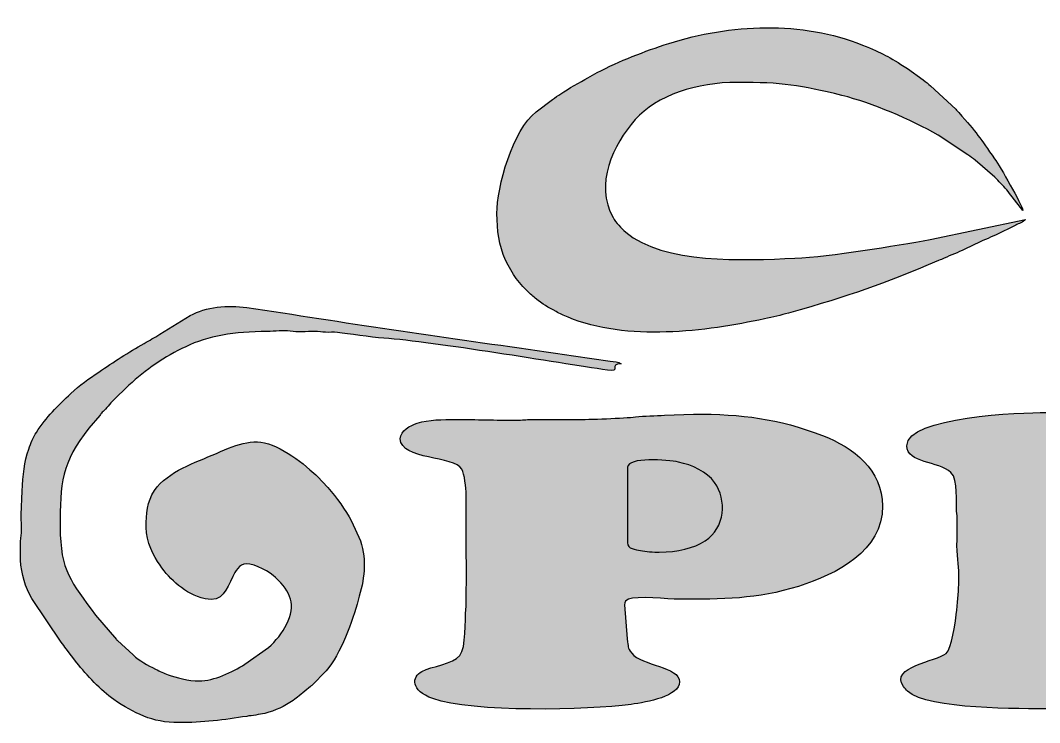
# Model space of a CAD drawing. Header units: centimetres. Extents: x -17 to 23.2, y -56.6 to -34.4.
# Drawn here: x -16.96 to 2.36, y -49.31 to -36 of the extents above; entities that cross this region are included whole.
import ezdxf

# ---------------------------------------------------------------- set-up
doc = ezdxf.new("R2010")
doc.units = ezdxf.units.CM
doc.header["$MEASUREMENT"] = 0
doc.layers.add('Camada 1', color=7, linetype='Continuous')

msp = doc.modelspace()

# ---------------------------------------------------------------- hatches: boundary and pattern name
at = {"layer": 'Camada 1', "true_color": 0xfefefe}
h = msp.add_hatch(color=7, dxfattribs=at)
edge = h.paths.add_edge_path()
edge.add_spline(control_points=[(-7.92548, -39.66378), (-7.92548, -39.98436), (-7.88748, -40.26363), (-7.76092, -40.54552), (-7.63686, -40.82185), (-7.50232, -40.99094), (-7.28907, -41.19374), (-7.25652, -41.22468), (-7.23201, -41.23999), (-7.19843, -41.26843), (-7.05424, -41.39061), (-6.95764, -41.43589), (-6.80534, -41.52359), (-6.7274, -41.56844), (-6.66465, -41.59087), (-6.57683, -41.62807), (-5.47204, -42.09618), (-3.95939, -41.89963), (-2.8544, -41.66114), (-2.69275, -41.62626), (-2.54601, -41.59284), (-2.40027, -41.55174), (-1.18978, -41.21026), (-0.64637, -41.01836), (0.44438, -40.5559), (0.48205, -40.53993), (0.51563, -40.52922), (0.55205, -40.512), (0.67953, -40.45175), (0.81049, -40.40394), (0.94165, -40.34127), (1.07507, -40.27753), (1.19677, -40.21458), (1.33218, -40.15678), (1.39927, -40.12815), (1.46171, -40.10328), (1.5214, -40.07342), (1.5214, -40.07342), (1.90581, -39.88311), (1.90581, -39.88311), (1.96225, -39.85631), (2.05516, -39.8265), (2.09043, -39.78075), (2.09043, -39.78075), (0.28622, -40.15701), (0.28622, -40.15701), (-0.38425, -40.27454), (-1.5937, -40.48076), (-2.27916, -40.51172), (-3.24197, -40.55523), (-4.7711, -40.62121), (-5.48307, -40.01838), (-5.57758, -39.93834), (-5.66475, -39.84396), (-5.72541, -39.73696), (-6.07742, -39.11585), (-5.72746, -38.36176), (-5.30533, -37.88432), (-4.89654, -37.42198), (-4.13124, -37.17811), (-3.37139, -37.17811), (-2.50872, -37.17811), (-2.18003, -37.23102), (-1.38653, -37.42653), (-0.81265, -37.56794), (-0.07856, -37.88473), (0.43788, -38.17839), (0.43788, -38.17839), (1.00008, -38.55062), (1.00008, -38.55062), (1.04787, -38.58685), (1.09186, -38.61629), (1.13882, -38.65271), (1.13882, -38.65271), (1.50999, -38.97255), (1.50999, -38.97255), (1.55644, -39.01893), (1.57392, -39.04962), (1.62509, -39.09713), (1.70396, -39.17039), (1.76916, -39.26266), (1.84074, -39.34547), (1.84074, -39.34547), (2.04428, -39.60529), (2.04428, -39.60529), (2.01135, -39.47099), (1.61564, -38.78251), (1.50581, -38.62562), (1.23554, -38.23956), (1.16515, -38.12601), (0.82752, -37.7496), (0.82544, -37.74728), (0.8225, -37.74399), (0.82045, -37.74169), (0.82045, -37.74169), (0.7995, -37.71774), (0.7995, -37.71774), (0.78741, -37.70416), (0.78492, -37.70086), (0.77093, -37.68641), (0.77093, -37.68641), (0.29488, -37.2469), (0.29488, -37.2469), (0.2438, -37.20607), (0.2098, -37.1731), (0.1554, -37.13088), (0.1554, -37.13088), (-0.14334, -36.91768), (-0.14334, -36.91768), (-0.50509, -36.68456), (-0.61399, -36.62952), (-0.99773, -36.47216), (-2.14051, -36.00346), (-3.50904, -36.07152), (-4.6696, -36.44149), (-5.12643, -36.58713), (-5.60284, -36.7721), (-6.02655, -36.99424), (-6.08915, -37.02707), (-6.14111, -37.05807), (-6.20151, -37.09114), (-6.3493, -37.17198), (-6.57332, -37.29706), (-6.71237, -37.39521), (-6.76878, -37.435), (-6.81784, -37.46332), (-6.87508, -37.50376), (-6.87508, -37.50376), (-7.18049, -37.73989), (-7.18049, -37.73989), (-7.62577, -38.0672), (-7.92548, -39.16992), (-7.92548, -39.66378)], knot_values=[0, 0, 0, 0, 0.02272727, 0.02272727, 0.02272727, 0.04545455, 0.04545455, 0.04545455, 0.06818182, 0.06818182, 0.06818182, 0.09090909, 0.09090909, 0.09090909, 0.11363636, 0.11363636, 0.11363636, 0.13636364, 0.13636364, 0.13636364, 0.15909091, 0.15909091, 0.15909091, 0.18181818, 0.18181818, 0.18181818, 0.20454545, 0.20454545, 0.20454545, 0.22727273, 0.22727273, 0.22727273, 0.25, 0.25, 0.25, 0.27272727, 0.27272727, 0.27272727, 0.29545455, 0.29545455, 0.29545455, 0.31818182, 0.31818182, 0.31818182, 0.34090909, 0.34090909, 0.34090909, 0.36363636, 0.36363636, 0.36363636, 0.38636364, 0.38636364, 0.38636364, 0.40909091, 0.40909091, 0.40909091, 0.43181818, 0.43181818, 0.43181818, 0.45454545, 0.45454545, 0.45454545, 0.47727273, 0.47727273, 0.47727273, 0.5, 0.5, 0.5, 0.52272727, 0.52272727, 0.52272727, 0.54545455, 0.54545455, 0.54545455, 0.56818182, 0.56818182, 0.56818182, 0.59090909, 0.59090909, 0.59090909, 0.61363636, 0.61363636, 0.61363636, 0.63636364, 0.63636364, 0.63636364, 0.65909091, 0.65909091, 0.65909091, 0.68181818, 0.68181818, 0.68181818, 0.70454545, 0.70454545, 0.70454545, 0.72727273, 0.72727273, 0.72727273, 0.75, 0.75, 0.75, 0.77272727, 0.77272727, 0.77272727, 0.79545455, 0.79545455, 0.79545455, 0.81818182, 0.81818182, 0.81818182, 0.84090909, 0.84090909, 0.84090909, 0.86363636, 0.86363636, 0.86363636, 0.88636364, 0.88636364, 0.88636364, 0.90909091, 0.90909091, 0.90909091, 0.93181818, 0.93181818, 0.93181818, 0.95454545, 0.95454545, 0.95454545, 0.97727273, 0.97727273, 0.97727273, 1, 1, 1, 1], degree=3, periodic=1)
h = msp.add_hatch(color=7, dxfattribs=at)
edge = h.paths.add_edge_path()
edge.add_spline(control_points=[(-13.95657, -49.31407), (-13.51038, -49.31407), (-13.08649, -49.26248), (-12.66643, -49.19498), (-12.55515, -49.17708), (-12.43154, -49.16481), (-12.32535, -49.13895), (-12.1242, -49.08999), (-11.95314, -49.00263), (-11.78487, -48.89231), (-11.74262, -48.86459), (-11.7145, -48.83972), (-11.67287, -48.80865), (-11.67287, -48.80865), (-11.45959, -48.63116), (-11.45959, -48.63116), (-11.45005, -48.62307), (-11.44064, -48.61589), (-11.43471, -48.61097), (-11.43471, -48.61097), (-11.16096, -48.33011), (-11.16096, -48.33011), (-10.88629, -48.02206), (-10.66551, -47.38389), (-10.55322, -46.99225), (-10.44188, -46.60389), (-10.38264, -46.26304), (-10.51375, -45.8667), (-10.51375, -45.8667), (-10.6793, -45.49765), (-10.6793, -45.49765), (-10.80087, -45.26694), (-10.9606, -45.05717), (-11.12763, -44.85635), (-11.12763, -44.85635), (-11.32607, -44.65016), (-11.32607, -44.65016), (-11.33119, -44.64478), (-11.35036, -44.62558), (-11.35578, -44.6199), (-11.35578, -44.6199), (-11.46824, -44.52208), (-11.46824, -44.52208), (-11.63495, -44.3689), (-11.83333, -44.23349), (-12.03405, -44.12402), (-12.44644, -43.89912), (-12.75696, -43.99724), (-13.16168, -44.17697), (-13.58063, -44.363), (-14.05584, -44.49991), (-14.36529, -44.84622), (-14.36529, -44.84622), (-14.41777, -44.91329), (-14.41777, -44.91329), (-14.55556, -45.13764), (-14.57199, -45.34842), (-14.57199, -45.6148), (-14.57199, -45.89442), (-14.42913, -46.16156), (-14.31048, -46.33134), (-14.21504, -46.46791), (-14.09444, -46.60967), (-13.95899, -46.71372), (-13.81076, -46.8276), (-13.65726, -46.92666), (-13.45557, -46.96641), (-13.1078, -47.03497), (-13.06163, -46.79525), (-12.93096, -46.54564), (-12.88364, -46.45527), (-12.80683, -46.30201), (-12.67957, -46.30201), (-12.49783, -46.30201), (-12.21683, -46.47008), (-12.12162, -46.56135), (-11.82688, -46.84378), (-11.72528, -47.08203), (-11.91312, -47.45445), (-11.9899, -47.60672), (-12.11764, -47.77536), (-12.25588, -47.88906), (-12.25588, -47.88906), (-12.70405, -48.20881), (-12.70405, -48.20881), (-12.93641, -48.35489), (-13.2866, -48.5245), (-13.57193, -48.5245), (-13.76199, -48.5245), (-14.01437, -48.45931), (-14.1545, -48.40558), (-14.24277, -48.3717), (-14.30974, -48.34179), (-14.39765, -48.30034), (-14.55476, -48.22627), (-14.69225, -48.14004), (-14.82189, -48.0309), (-14.82189, -48.0309), (-15.11892, -47.75759), (-15.11892, -47.75759), (-15.11949, -47.75693), (-15.13221, -47.74218), (-15.13279, -47.74153), (-15.13279, -47.74153), (-15.53444, -47.27518), (-15.53444, -47.27518), (-15.99211, -46.63901), (-16.20283, -46.45014), (-16.20283, -45.60018), (-16.20283, -44.79935), (-16.18153, -44.3722), (-15.65786, -43.73478), (-15.65786, -43.73478), (-15.45372, -43.49014), (-15.45372, -43.49014), (-15.42975, -43.46311), (-15.43182, -43.45974), (-15.40649, -43.43266), (-15.38401, -43.40862), (-15.36813, -43.39857), (-15.3458, -43.37336), (-15.30697, -43.32953), (-15.28191, -43.29766), (-15.24158, -43.25307), (-15.22786, -43.23795), (-15.22863, -43.2394), (-15.21961, -43.23011), (-15.21747, -43.2279), (-15.21427, -43.2248), (-15.21211, -43.22259), (-15.20996, -43.22038), (-15.2068, -43.21729), (-15.20466, -43.21506), (-15.20466, -43.21506), (-14.89894, -42.92075), (-14.89894, -42.92075), (-14.58478, -42.62221), (-14.22102, -42.3785), (-13.82324, -42.18845), (-13.4028, -41.98757), (-12.90454, -41.90074), (-12.27955, -41.90088), (-12.1241, -41.90095), (-11.97823, -41.87509), (-11.84227, -41.89473), (-11.70509, -41.91454), (-11.53046, -41.9015), (-11.3871, -41.90079), (-11.28934, -41.90033), (-11.24827, -41.91167), (-11.17188, -41.91559), (-11.09656, -41.91944), (-11.01936, -41.90986), (-10.94522, -41.91951), (-10.74359, -41.9458), (-10.32111, -42.00893), (-10.06667, -42.02729), (-9.1162, -42.09589), (-6.77614, -42.49494), (-5.82941, -42.63384), (-5.55712, -42.67378), (-5.81569, -42.515), (-5.57151, -42.515), (-5.62301, -42.47247), (-5.70253, -42.47724), (-5.78033, -42.46489), (-5.78033, -42.46489), (-6.47276, -42.36262), (-6.47276, -42.36262), (-8.3081, -42.09335), (-10.15679, -41.83831), (-11.98497, -41.54782), (-11.98497, -41.54782), (-12.66423, -41.44769), (-12.66423, -41.44769), (-13.02576, -41.38992), (-13.44298, -41.43508), (-13.73662, -41.59818), (-13.73662, -41.59818), (-14.31668, -41.95345), (-14.31668, -41.95345), (-14.41862, -42.01712), (-14.50594, -42.06627), (-14.6115, -42.12656), (-14.90722, -42.29547), (-15.19061, -42.4782), (-15.47084, -42.66967), (-15.65365, -42.7946), (-15.83887, -42.92315), (-15.99929, -43.07401), (-16.24632, -43.3063), (-16.46892, -43.52625), (-16.652, -43.81347), (-16.713, -43.90922), (-16.75698, -44.01102), (-16.7973, -44.12868), (-16.88251, -44.37731), (-16.90919, -44.61924), (-16.9259, -44.92763), (-16.9259, -44.92763), (-16.94135, -45.36622), (-16.94135, -45.36622), (-16.94135, -45.49288), (-16.92868, -45.6988), (-16.94555, -45.81551), (-16.9502, -45.84775), (-16.95391, -45.8806), (-16.95672, -45.91391), (-16.95672, -45.91391), (-16.95672, -46.23256), (-16.95672, -46.23256), (-16.93552, -46.49578), (-16.86283, -46.75933), (-16.74084, -46.95951), (-16.74084, -46.95951), (-16.18326, -47.78942), (-16.18326, -47.78942), (-16.14808, -47.8357), (-16.12213, -47.8697), (-16.08624, -47.91656), (-16.08624, -47.91656), (-15.88632, -48.17983), (-15.88632, -48.17983), (-15.70812, -48.40651), (-15.4245, -48.71517), (-15.18758, -48.87557), (-14.79923, -49.13847), (-14.46214, -49.31407), (-13.95657, -49.31407)], knot_values=[0, 0, 0, 0, 0.01315789, 0.01315789, 0.01315789, 0.02631579, 0.02631579, 0.02631579, 0.03947368, 0.03947368, 0.03947368, 0.05263158, 0.05263158, 0.05263158, 0.06578947, 0.06578947, 0.06578947, 0.07894737, 0.07894737, 0.07894737, 0.09210526, 0.09210526, 0.09210526, 0.10526316, 0.10526316, 0.10526316, 0.11842105, 0.11842105, 0.11842105, 0.13157895, 0.13157895, 0.13157895, 0.14473684, 0.14473684, 0.14473684, 0.15789474, 0.15789474, 0.15789474, 0.17105263, 0.17105263, 0.17105263, 0.18421053, 0.18421053, 0.18421053, 0.19736842, 0.19736842, 0.19736842, 0.21052632, 0.21052632, 0.21052632, 0.22368421, 0.22368421, 0.22368421, 0.23684211, 0.23684211, 0.23684211, 0.25, 0.25, 0.25, 0.26315789, 0.26315789, 0.26315789, 0.27631579, 0.27631579, 0.27631579, 0.28947368, 0.28947368, 0.28947368, 0.30263158, 0.30263158, 0.30263158, 0.31578947, 0.31578947, 0.31578947, 0.32894737, 0.32894737, 0.32894737, 0.34210526, 0.34210526, 0.34210526, 0.35526316, 0.35526316, 0.35526316, 0.36842105, 0.36842105, 0.36842105, 0.38157895, 0.38157895, 0.38157895, 0.39473684, 0.39473684, 0.39473684, 0.40789474, 0.40789474, 0.40789474, 0.42105263, 0.42105263, 0.42105263, 0.43421053, 0.43421053, 0.43421053, 0.44736842, 0.44736842, 0.44736842, 0.46052632, 0.46052632, 0.46052632, 0.47368421, 0.47368421, 0.47368421, 0.48684211, 0.48684211, 0.48684211, 0.5, 0.5, 0.5, 0.51315789, 0.51315789, 0.51315789, 0.52631579, 0.52631579, 0.52631579, 0.53947368, 0.53947368, 0.53947368, 0.55263158, 0.55263158, 0.55263158, 0.56578947, 0.56578947, 0.56578947, 0.57894737, 0.57894737, 0.57894737, 0.59210526, 0.59210526, 0.59210526, 0.60526316, 0.60526316, 0.60526316, 0.61842105, 0.61842105, 0.61842105, 0.63157895, 0.63157895, 0.63157895, 0.64473684, 0.64473684, 0.64473684, 0.65789474, 0.65789474, 0.65789474, 0.67105263, 0.67105263, 0.67105263, 0.68421053, 0.68421053, 0.68421053, 0.69736842, 0.69736842, 0.69736842, 0.71052632, 0.71052632, 0.71052632, 0.72368421, 0.72368421, 0.72368421, 0.73684211, 0.73684211, 0.73684211, 0.75, 0.75, 0.75, 0.76315789, 0.76315789, 0.76315789, 0.77631579, 0.77631579, 0.77631579, 0.78947368, 0.78947368, 0.78947368, 0.80263158, 0.80263158, 0.80263158, 0.81578947, 0.81578947, 0.81578947, 0.82894737, 0.82894737, 0.82894737, 0.84210526, 0.84210526, 0.84210526, 0.85526316, 0.85526316, 0.85526316, 0.86842105, 0.86842105, 0.86842105, 0.88157895, 0.88157895, 0.88157895, 0.89473684, 0.89473684, 0.89473684, 0.90789474, 0.90789474, 0.90789474, 0.92105263, 0.92105263, 0.92105263, 0.93421053, 0.93421053, 0.93421053, 0.94736842, 0.94736842, 0.94736842, 0.96052632, 0.96052632, 0.96052632, 0.97368421, 0.97368421, 0.97368421, 0.98684211, 0.98684211, 0.98684211, 1, 1, 1, 1], degree=3, periodic=1)
h = msp.add_hatch(color=7, dxfattribs=at)
edge = h.paths.add_edge_path()
edge.add_spline(control_points=[(-0.15585, -44.06489), (-0.15585, -44.40613), (0.44646, -44.35042), (0.67913, -44.5727), (0.82672, -44.71371), (0.76581, -45.15768), (0.78687, -45.30374), (0.81914, -45.52749), (0.77713, -45.94237), (0.8003, -46.13904), (0.85288, -46.58541), (0.82612, -46.80632), (0.78129, -47.26573), (0.76733, -47.40879), (0.68923, -47.9141), (0.58707, -48.00232), (0.41107, -48.15425), (-0.49072, -48.25261), (-0.22025, -48.62957), (-0.20115, -48.65618), (-0.16926, -48.69688), (-0.14465, -48.71858), (0.25823, -49.07397), (1.99276, -49.05088), (2.58276, -49.05088), (3.03925, -49.05088), (4.24805, -48.99577), (4.61634, -48.71714), (4.78056, -48.59285), (4.80385, -48.40299), (4.65663, -48.26431), (4.47764, -48.09568), (4.21678, -48.11735), (4.09443, -47.9798), (3.93283, -47.79812), (3.93356, -47.5614), (3.90812, -47.3526), (3.89534, -47.24775), (3.92202, -47.18923), (3.92178, -47.09207), (3.92129, -46.89561), (3.93381, -46.76686), (4.07928, -46.70072), (4.14944, -46.66879), (4.47349, -46.63755), (4.58254, -46.63801), (4.69472, -46.63846), (4.73691, -46.62294), (4.84405, -46.62335), (4.94174, -46.62373), (5.03942, -46.62364), (5.13711, -46.62402), (5.24437, -46.62446), (5.28653, -46.60826), (5.39809, -46.60888), (5.64512, -46.61023), (5.96407, -46.6023), (6.19666, -46.6399), (6.44558, -46.68015), (6.42912, -46.85552), (6.42912, -47.07696), (6.42912, -47.3617), (6.37253, -47.75539), (6.2051, -47.98993), (6.07088, -48.17791), (5.81893, -48.1312), (5.63234, -48.29367), (5.42775, -48.47184), (5.49925, -48.73099), (5.82231, -48.8526), (6.43969, -49.08511), (7.52665, -49.05088), (8.22921, -49.05088), (8.58548, -49.05088), (10.42931, -49.07001), (10.42931, -48.48063), (10.42931, -48.26576), (10.1434, -48.21244), (9.95056, -48.14607), (9.69105, -48.05673), (9.62156, -48.01662), (9.56345, -47.7244), (9.47633, -47.2863), (9.52694, -46.08967), (9.56694, -45.62865), (9.57826, -45.49804), (9.58117, -45.36291), (9.58253, -45.23408), (9.58353, -45.13875), (9.61669, -44.72837), (9.64248, -44.66231), (9.71133, -44.48615), (9.73078, -44.46927), (10.00072, -44.37403), (10.2358, -44.29112), (10.50625, -44.2628), (10.50625, -43.96255), (10.50625, -43.66639), (9.87637, -43.55277), (9.66458, -43.5196), (9.03492, -43.42097), (8.37869, -43.43617), (7.72149, -43.43617), (7.43612, -43.43617), (7.00591, -43.45489), (6.72384, -43.48235), (6.45548, -43.50848), (6.07081, -43.55263), (5.8594, -43.65506), (5.56323, -43.79855), (5.43503, -44.05838), (5.62209, -44.18852), (5.67637, -44.22629), (5.73903, -44.25889), (5.79847, -44.28407), (5.85742, -44.30904), (5.92758, -44.3334), (5.98514, -44.35524), (6.18491, -44.43105), (6.32984, -44.48425), (6.3847, -44.75044), (6.43395, -44.98949), (6.42912, -45.19273), (6.42912, -45.43934), (6.42912, -45.62147), (6.15196, -45.64021), (5.99883, -45.64452), (5.84062, -45.64898), (4.86544, -45.6745), (4.71243, -45.65249), (4.33381, -45.59802), (3.93668, -45.77819), (3.93668, -45.19076), (3.93668, -44.3604), (4.15509, -44.50006), (4.62817, -44.26881), (4.7642, -44.2023), (4.87518, -44.10626), (4.87518, -43.93331), (4.87518, -43.39287), (3.04354, -43.43617), (2.47506, -43.43617), (2.01782, -43.43617), (-0.15585, -43.51207), (-0.15585, -44.06489)], knot_values=[0, 0, 0, 0, 0.02083333, 0.02083333, 0.02083333, 0.04166667, 0.04166667, 0.04166667, 0.0625, 0.0625, 0.0625, 0.08333333, 0.08333333, 0.08333333, 0.10416667, 0.10416667, 0.10416667, 0.125, 0.125, 0.125, 0.14583333, 0.14583333, 0.14583333, 0.16666667, 0.16666667, 0.16666667, 0.1875, 0.1875, 0.1875, 0.20833333, 0.20833333, 0.20833333, 0.22916667, 0.22916667, 0.22916667, 0.25, 0.25, 0.25, 0.27083333, 0.27083333, 0.27083333, 0.29166667, 0.29166667, 0.29166667, 0.3125, 0.3125, 0.3125, 0.33333333, 0.33333333, 0.33333333, 0.35416667, 0.35416667, 0.35416667, 0.375, 0.375, 0.375, 0.39583333, 0.39583333, 0.39583333, 0.41666667, 0.41666667, 0.41666667, 0.4375, 0.4375, 0.4375, 0.45833333, 0.45833333, 0.45833333, 0.47916667, 0.47916667, 0.47916667, 0.5, 0.5, 0.5, 0.52083333, 0.52083333, 0.52083333, 0.54166667, 0.54166667, 0.54166667, 0.5625, 0.5625, 0.5625, 0.58333333, 0.58333333, 0.58333333, 0.60416667, 0.60416667, 0.60416667, 0.625, 0.625, 0.625, 0.64583333, 0.64583333, 0.64583333, 0.66666667, 0.66666667, 0.66666667, 0.6875, 0.6875, 0.6875, 0.70833333, 0.70833333, 0.70833333, 0.72916667, 0.72916667, 0.72916667, 0.75, 0.75, 0.75, 0.77083333, 0.77083333, 0.77083333, 0.79166667, 0.79166667, 0.79166667, 0.8125, 0.8125, 0.8125, 0.83333333, 0.83333333, 0.83333333, 0.85416667, 0.85416667, 0.85416667, 0.875, 0.875, 0.875, 0.89583333, 0.89583333, 0.89583333, 0.91666667, 0.91666667, 0.91666667, 0.9375, 0.9375, 0.9375, 0.95833333, 0.95833333, 0.95833333, 0.97916667, 0.97916667, 0.97916667, 1, 1, 1, 1], degree=3, periodic=1)
h = msp.add_hatch(color=7, dxfattribs=at)
edge = h.paths.add_edge_path()
edge.add_spline(control_points=[(-8.71014, -43.56776), (-8.95687, -43.56776), (-9.21489, -43.56869), (-9.43546, -43.63877), (-9.56197, -43.67898), (-9.75636, -43.78253), (-9.75636, -43.93331), (-9.75636, -44.33833), (-8.72242, -44.25753), (-8.59122, -44.50751), (-8.53776, -44.60938), (-8.51012, -44.84765), (-8.51012, -45.00069), (-8.51012, -45.25012), (-8.49667, -47.0295), (-8.51237, -47.16254), (-8.53774, -47.37728), (-8.5024, -47.88245), (-8.63022, -48.04483), (-8.75433, -48.20245), (-9.16697, -48.24611), (-9.34647, -48.34379), (-9.54238, -48.45038), (-9.56613, -48.70307), (-9.13897, -48.85894), (-8.40229, -49.12776), (-6.19079, -49.07808), (-5.38227, -48.96757), (-5.07826, -48.92598), (-4.46377, -48.81568), (-4.46377, -48.53913), (-4.46377, -48.25425), (-5.18258, -48.23516), (-5.3699, -47.99662), (-5.45863, -47.88364), (-5.43061, -47.88892), (-5.45502, -47.72661), (-5.45502, -47.72661), (-5.5061, -47.07911), (-5.5061, -47.07911), (-5.50221, -47.02713), (-5.48204, -46.99465), (-5.43417, -46.97355), (-5.28422, -46.90742), (-4.67078, -46.97463), (-4.47916, -46.97463), (-3.6665, -46.97463), (-2.98617, -46.97845), (-2.21167, -46.73158), (-1.4798, -46.49827), (-0.61741, -46.06312), (-0.61741, -45.20539), (-0.61741, -44.53234), (-1.16451, -44.09594), (-1.75354, -43.87255), (-2.60627, -43.54918), (-3.26507, -43.46542), (-4.2022, -43.46542), (-4.2022, -43.46542), (-4.75188, -43.48404), (-4.75188, -43.48404), (-4.91439, -43.50519), (-5.13543, -43.49865), (-5.29877, -43.51993), (-5.49225, -43.54509), (-6.20694, -43.56776), (-6.41772, -43.56776), (-6.41772, -43.56776), (-7.27991, -43.56719), (-7.27991, -43.56719), (-7.37546, -43.5683), (-7.4408, -43.58265), (-7.55621, -43.58241), (-7.95227, -43.58154), (-8.30661, -43.56776), (-8.71014, -43.56776)], knot_values=[0, 0, 0, 0, 0.04, 0.04, 0.04, 0.08, 0.08, 0.08, 0.12, 0.12, 0.12, 0.16, 0.16, 0.16, 0.2, 0.2, 0.2, 0.24, 0.24, 0.24, 0.28, 0.28, 0.28, 0.32, 0.32, 0.32, 0.36, 0.36, 0.36, 0.4, 0.4, 0.4, 0.44, 0.44, 0.44, 0.48, 0.48, 0.48, 0.52, 0.52, 0.52, 0.56, 0.56, 0.56, 0.6, 0.6, 0.6, 0.64, 0.64, 0.64, 0.68, 0.68, 0.68, 0.72, 0.72, 0.72, 0.76, 0.76, 0.76, 0.8, 0.8, 0.8, 0.84, 0.84, 0.84, 0.88, 0.88, 0.88, 0.92, 0.92, 0.92, 0.96, 0.96, 0.96, 1, 1, 1, 1], degree=3, periodic=1)
h = msp.add_hatch(color=7, dxfattribs=at)
edge = h.paths.add_edge_path()
edge.add_spline(control_points=[(-4.84841, -46.08269), (-4.95318, -46.08269), (-5.11257, -46.07062), (-5.20137, -46.05261), (-5.30388, -46.0318), (-5.44844, -46.02178), (-5.44844, -45.90723), (-5.44844, -45.90723), (-5.44844, -44.47432), (-5.44844, -44.47432), (-5.44844, -44.27768), (-4.69068, -44.3283), (-4.48285, -44.37546), (-4.23407, -44.43192), (-3.94351, -44.5575), (-3.79883, -44.76355), (-3.56634, -45.09464), (-3.59574, -45.61938), (-3.98029, -45.86957), (-4.19273, -46.00779), (-4.49802, -46.08269), (-4.84841, -46.08269)], knot_values=[0, 0, 0, 0, 0.14285714, 0.14285714, 0.14285714, 0.28571429, 0.28571429, 0.28571429, 0.42857143, 0.42857143, 0.42857143, 0.57142857, 0.57142857, 0.57142857, 0.71428571, 0.71428571, 0.71428571, 0.85714286, 0.85714286, 0.85714286, 1, 1, 1, 1], degree=3, periodic=1)

# ---------------------------------------------------------------- linework, layer by layer
at = {"layer": 'Camada 1', "color": 7}
for points, knots in [([(-7.92548, -39.66378), (-7.92548, -39.98436), (-7.88748, -40.26363), (-7.76092, -40.54552), (-7.63686, -40.82185), (-7.50232, -40.99094), (-7.28907, -41.19374), (-7.25652, -41.22468), (-7.23201, -41.23999), (-7.19843, -41.26843), (-7.05424, -41.39061), (-6.95764, -41.43589), (-6.80534, -41.52359), (-6.7274, -41.56844), (-6.66465, -41.59087), (-6.57683, -41.62807), (-5.47204, -42.09618), (-3.95939, -41.89963), (-2.8544, -41.66114), (-2.69275, -41.62626), (-2.54601, -41.59284), (-2.40027, -41.55174), (-1.18978, -41.21026), (-0.64637, -41.01836), (0.44438, -40.5559), (0.48205, -40.53993), (0.51563, -40.52922), (0.55205, -40.512), (0.67953, -40.45175), (0.81049, -40.40394), (0.94165, -40.34127), (1.07507, -40.27753), (1.19677, -40.21458), (1.33218, -40.15678), (1.39927, -40.12815), (1.46171, -40.10328), (1.5214, -40.07342), (1.5214, -40.07342), (1.90581, -39.88311), (1.90581, -39.88311), (1.96225, -39.85631), (2.05516, -39.8265), (2.09043, -39.78075), (2.09043, -39.78075), (0.28622, -40.15701), (0.28622, -40.15701), (-0.38425, -40.27454), (-1.5937, -40.48076), (-2.27916, -40.51172), (-3.24197, -40.55523), (-4.7711, -40.62121), (-5.48307, -40.01838), (-5.57758, -39.93834), (-5.66475, -39.84396), (-5.72541, -39.73696), (-6.07742, -39.11585), (-5.72746, -38.36176), (-5.30533, -37.88432), (-4.89654, -37.42198), (-4.13124, -37.17811), (-3.37139, -37.17811), (-2.50872, -37.17811), (-2.18003, -37.23102), (-1.38653, -37.42653), (-0.81265, -37.56794), (-0.07856, -37.88473), (0.43788, -38.17839), (0.43788, -38.17839), (1.00008, -38.55062), (1.00008, -38.55062), (1.04787, -38.58685), (1.09186, -38.61629), (1.13882, -38.65271), (1.13882, -38.65271), (1.50999, -38.97255), (1.50999, -38.97255), (1.55644, -39.01893), (1.57392, -39.04962), (1.62509, -39.09713), (1.70396, -39.17039), (1.76916, -39.26266), (1.84074, -39.34547), (1.84074, -39.34547), (2.04428, -39.60529), (2.04428, -39.60529), (2.01135, -39.47099), (1.61564, -38.78251), (1.50581, -38.62562), (1.23554, -38.23956), (1.16515, -38.12601), (0.82752, -37.7496), (0.82544, -37.74728), (0.8225, -37.74399), (0.82045, -37.74169), (0.82045, -37.74169), (0.7995, -37.71774), (0.7995, -37.71774), (0.78741, -37.70416), (0.78492, -37.70086), (0.77093, -37.68641), (0.77093, -37.68641), (0.29488, -37.2469), (0.29488, -37.2469), (0.2438, -37.20607), (0.2098, -37.1731), (0.1554, -37.13088), (0.1554, -37.13088), (-0.14334, -36.91768), (-0.14334, -36.91768), (-0.50509, -36.68456), (-0.61399, -36.62952), (-0.99773, -36.47216), (-2.14051, -36.00346), (-3.50904, -36.07152), (-4.6696, -36.44149), (-5.12643, -36.58713), (-5.60284, -36.7721), (-6.02655, -36.99424), (-6.08915, -37.02707), (-6.14111, -37.05807), (-6.20151, -37.09114), (-6.3493, -37.17198), (-6.57332, -37.29706), (-6.71237, -37.39521), (-6.76878, -37.435), (-6.81784, -37.46332), (-6.87508, -37.50376), (-6.87508, -37.50376), (-7.18049, -37.73989), (-7.18049, -37.73989), (-7.62577, -38.0672), (-7.92548, -39.16992), (-7.92548, -39.66378)], [0, 0, 0, 0, 0.02272727, 0.02272727, 0.02272727, 0.04545455, 0.04545455, 0.04545455, 0.06818182, 0.06818182, 0.06818182, 0.09090909, 0.09090909, 0.09090909, 0.11363636, 0.11363636, 0.11363636, 0.13636364, 0.13636364, 0.13636364, 0.15909091, 0.15909091, 0.15909091, 0.18181818, 0.18181818, 0.18181818, 0.20454545, 0.20454545, 0.20454545, 0.22727273, 0.22727273, 0.22727273, 0.25, 0.25, 0.25, 0.27272727, 0.27272727, 0.27272727, 0.29545455, 0.29545455, 0.29545455, 0.31818182, 0.31818182, 0.31818182, 0.34090909, 0.34090909, 0.34090909, 0.36363636, 0.36363636, 0.36363636, 0.38636364, 0.38636364, 0.38636364, 0.40909091, 0.40909091, 0.40909091, 0.43181818, 0.43181818, 0.43181818, 0.45454545, 0.45454545, 0.45454545, 0.47727273, 0.47727273, 0.47727273, 0.5, 0.5, 0.5, 0.52272727, 0.52272727, 0.52272727, 0.54545455, 0.54545455, 0.54545455, 0.56818182, 0.56818182, 0.56818182, 0.59090909, 0.59090909, 0.59090909, 0.61363636, 0.61363636, 0.61363636, 0.63636364, 0.63636364, 0.63636364, 0.65909091, 0.65909091, 0.65909091, 0.68181818, 0.68181818, 0.68181818, 0.70454545, 0.70454545, 0.70454545, 0.72727273, 0.72727273, 0.72727273, 0.75, 0.75, 0.75, 0.77272727, 0.77272727, 0.77272727, 0.79545455, 0.79545455, 0.79545455, 0.81818182, 0.81818182, 0.81818182, 0.84090909, 0.84090909, 0.84090909, 0.86363636, 0.86363636, 0.86363636, 0.88636364, 0.88636364, 0.88636364, 0.90909091, 0.90909091, 0.90909091, 0.93181818, 0.93181818, 0.93181818, 0.95454545, 0.95454545, 0.95454545, 0.97727273, 0.97727273, 0.97727273, 1, 1, 1, 1]), ([(-13.95657, -49.31407), (-13.51038, -49.31407), (-13.08649, -49.26248), (-12.66643, -49.19498), (-12.55515, -49.17708), (-12.43154, -49.16481), (-12.32535, -49.13895), (-12.1242, -49.08999), (-11.95314, -49.00263), (-11.78487, -48.89231), (-11.74262, -48.86459), (-11.7145, -48.83972), (-11.67287, -48.80865), (-11.67287, -48.80865), (-11.45959, -48.63116), (-11.45959, -48.63116), (-11.45005, -48.62307), (-11.44064, -48.61589), (-11.43471, -48.61097), (-11.43471, -48.61097), (-11.16096, -48.33011), (-11.16096, -48.33011), (-10.88629, -48.02206), (-10.66551, -47.38389), (-10.55322, -46.99225), (-10.44188, -46.60389), (-10.38264, -46.26304), (-10.51375, -45.8667), (-10.51375, -45.8667), (-10.6793, -45.49765), (-10.6793, -45.49765), (-10.80087, -45.26694), (-10.9606, -45.05717), (-11.12763, -44.85635), (-11.12763, -44.85635), (-11.32607, -44.65016), (-11.32607, -44.65016), (-11.33119, -44.64478), (-11.35036, -44.62558), (-11.35578, -44.6199), (-11.35578, -44.6199), (-11.46824, -44.52208), (-11.46824, -44.52208), (-11.63495, -44.3689), (-11.83333, -44.23349), (-12.03405, -44.12402), (-12.44644, -43.89912), (-12.75696, -43.99724), (-13.16168, -44.17697), (-13.58063, -44.363), (-14.05584, -44.49991), (-14.36529, -44.84622), (-14.36529, -44.84622), (-14.41777, -44.91329), (-14.41777, -44.91329), (-14.55556, -45.13764), (-14.57199, -45.34842), (-14.57199, -45.6148), (-14.57199, -45.89442), (-14.42913, -46.16156), (-14.31048, -46.33134), (-14.21504, -46.46791), (-14.09444, -46.60967), (-13.95899, -46.71372), (-13.81076, -46.8276), (-13.65726, -46.92666), (-13.45557, -46.96641), (-13.1078, -47.03497), (-13.06163, -46.79525), (-12.93096, -46.54564), (-12.88364, -46.45527), (-12.80683, -46.30201), (-12.67957, -46.30201), (-12.49783, -46.30201), (-12.21683, -46.47008), (-12.12162, -46.56135), (-11.82688, -46.84378), (-11.72528, -47.08203), (-11.91312, -47.45445), (-11.9899, -47.60672), (-12.11764, -47.77536), (-12.25588, -47.88906), (-12.25588, -47.88906), (-12.70405, -48.20881), (-12.70405, -48.20881), (-12.93641, -48.35489), (-13.2866, -48.5245), (-13.57193, -48.5245), (-13.76199, -48.5245), (-14.01437, -48.45931), (-14.1545, -48.40558), (-14.24277, -48.3717), (-14.30974, -48.34179), (-14.39765, -48.30034), (-14.55476, -48.22627), (-14.69225, -48.14004), (-14.82189, -48.0309), (-14.82189, -48.0309), (-15.11892, -47.75759), (-15.11892, -47.75759), (-15.11949, -47.75693), (-15.13221, -47.74218), (-15.13279, -47.74153), (-15.13279, -47.74153), (-15.53444, -47.27518), (-15.53444, -47.27518), (-15.99211, -46.63901), (-16.20283, -46.45014), (-16.20283, -45.60018), (-16.20283, -44.79935), (-16.18153, -44.3722), (-15.65786, -43.73478), (-15.65786, -43.73478), (-15.45372, -43.49014), (-15.45372, -43.49014), (-15.42975, -43.46311), (-15.43182, -43.45974), (-15.40649, -43.43266), (-15.38401, -43.40862), (-15.36813, -43.39857), (-15.3458, -43.37336), (-15.30697, -43.32953), (-15.28191, -43.29766), (-15.24158, -43.25307), (-15.22786, -43.23795), (-15.22863, -43.2394), (-15.21961, -43.23011), (-15.21747, -43.2279), (-15.21427, -43.2248), (-15.21211, -43.22259), (-15.20996, -43.22038), (-15.2068, -43.21729), (-15.20466, -43.21506), (-15.20466, -43.21506), (-14.89894, -42.92075), (-14.89894, -42.92075), (-14.58478, -42.62221), (-14.22102, -42.3785), (-13.82324, -42.18845), (-13.4028, -41.98757), (-12.90454, -41.90074), (-12.27955, -41.90088), (-12.1241, -41.90095), (-11.97823, -41.87509), (-11.84227, -41.89473), (-11.70509, -41.91454), (-11.53046, -41.9015), (-11.3871, -41.90079), (-11.28934, -41.90033), (-11.24827, -41.91167), (-11.17188, -41.91559), (-11.09656, -41.91944), (-11.01936, -41.90986), (-10.94522, -41.91951), (-10.74359, -41.9458), (-10.32111, -42.00893), (-10.06667, -42.02729), (-9.1162, -42.09589), (-6.77614, -42.49494), (-5.82941, -42.63384), (-5.55712, -42.67378), (-5.81569, -42.515), (-5.57151, -42.515), (-5.62301, -42.47247), (-5.70253, -42.47724), (-5.78033, -42.46489), (-5.78033, -42.46489), (-6.47276, -42.36262), (-6.47276, -42.36262), (-8.3081, -42.09335), (-10.15679, -41.83831), (-11.98497, -41.54782), (-11.98497, -41.54782), (-12.66423, -41.44769), (-12.66423, -41.44769), (-13.02576, -41.38992), (-13.44298, -41.43508), (-13.73662, -41.59818), (-13.73662, -41.59818), (-14.31668, -41.95345), (-14.31668, -41.95345), (-14.41862, -42.01712), (-14.50594, -42.06627), (-14.6115, -42.12656), (-14.90722, -42.29547), (-15.19061, -42.4782), (-15.47084, -42.66967), (-15.65365, -42.7946), (-15.83887, -42.92315), (-15.99929, -43.07401), (-16.24632, -43.3063), (-16.46892, -43.52625), (-16.652, -43.81347), (-16.713, -43.90922), (-16.75698, -44.01102), (-16.7973, -44.12868), (-16.88251, -44.37731), (-16.90919, -44.61924), (-16.9259, -44.92763), (-16.9259, -44.92763), (-16.94135, -45.36622), (-16.94135, -45.36622), (-16.94135, -45.49288), (-16.92868, -45.6988), (-16.94555, -45.81551), (-16.9502, -45.84775), (-16.95391, -45.8806), (-16.95672, -45.91391), (-16.95672, -45.91391), (-16.95672, -46.23256), (-16.95672, -46.23256), (-16.93552, -46.49578), (-16.86283, -46.75933), (-16.74084, -46.95951), (-16.74084, -46.95951), (-16.18326, -47.78942), (-16.18326, -47.78942), (-16.14808, -47.8357), (-16.12213, -47.8697), (-16.08624, -47.91656), (-16.08624, -47.91656), (-15.88632, -48.17983), (-15.88632, -48.17983), (-15.70812, -48.40651), (-15.4245, -48.71517), (-15.18758, -48.87557), (-14.79923, -49.13847), (-14.46214, -49.31407), (-13.95657, -49.31407)], [0, 0, 0, 0, 0.01315789, 0.01315789, 0.01315789, 0.02631579, 0.02631579, 0.02631579, 0.03947368, 0.03947368, 0.03947368, 0.05263158, 0.05263158, 0.05263158, 0.06578947, 0.06578947, 0.06578947, 0.07894737, 0.07894737, 0.07894737, 0.09210526, 0.09210526, 0.09210526, 0.10526316, 0.10526316, 0.10526316, 0.11842105, 0.11842105, 0.11842105, 0.13157895, 0.13157895, 0.13157895, 0.14473684, 0.14473684, 0.14473684, 0.15789474, 0.15789474, 0.15789474, 0.17105263, 0.17105263, 0.17105263, 0.18421053, 0.18421053, 0.18421053, 0.19736842, 0.19736842, 0.19736842, 0.21052632, 0.21052632, 0.21052632, 0.22368421, 0.22368421, 0.22368421, 0.23684211, 0.23684211, 0.23684211, 0.25, 0.25, 0.25, 0.26315789, 0.26315789, 0.26315789, 0.27631579, 0.27631579, 0.27631579, 0.28947368, 0.28947368, 0.28947368, 0.30263158, 0.30263158, 0.30263158, 0.31578947, 0.31578947, 0.31578947, 0.32894737, 0.32894737, 0.32894737, 0.34210526, 0.34210526, 0.34210526, 0.35526316, 0.35526316, 0.35526316, 0.36842105, 0.36842105, 0.36842105, 0.38157895, 0.38157895, 0.38157895, 0.39473684, 0.39473684, 0.39473684, 0.40789474, 0.40789474, 0.40789474, 0.42105263, 0.42105263, 0.42105263, 0.43421053, 0.43421053, 0.43421053, 0.44736842, 0.44736842, 0.44736842, 0.46052632, 0.46052632, 0.46052632, 0.47368421, 0.47368421, 0.47368421, 0.48684211, 0.48684211, 0.48684211, 0.5, 0.5, 0.5, 0.51315789, 0.51315789, 0.51315789, 0.52631579, 0.52631579, 0.52631579, 0.53947368, 0.53947368, 0.53947368, 0.55263158, 0.55263158, 0.55263158, 0.56578947, 0.56578947, 0.56578947, 0.57894737, 0.57894737, 0.57894737, 0.59210526, 0.59210526, 0.59210526, 0.60526316, 0.60526316, 0.60526316, 0.61842105, 0.61842105, 0.61842105, 0.63157895, 0.63157895, 0.63157895, 0.64473684, 0.64473684, 0.64473684, 0.65789474, 0.65789474, 0.65789474, 0.67105263, 0.67105263, 0.67105263, 0.68421053, 0.68421053, 0.68421053, 0.69736842, 0.69736842, 0.69736842, 0.71052632, 0.71052632, 0.71052632, 0.72368421, 0.72368421, 0.72368421, 0.73684211, 0.73684211, 0.73684211, 0.75, 0.75, 0.75, 0.76315789, 0.76315789, 0.76315789, 0.77631579, 0.77631579, 0.77631579, 0.78947368, 0.78947368, 0.78947368, 0.80263158, 0.80263158, 0.80263158, 0.81578947, 0.81578947, 0.81578947, 0.82894737, 0.82894737, 0.82894737, 0.84210526, 0.84210526, 0.84210526, 0.85526316, 0.85526316, 0.85526316, 0.86842105, 0.86842105, 0.86842105, 0.88157895, 0.88157895, 0.88157895, 0.89473684, 0.89473684, 0.89473684, 0.90789474, 0.90789474, 0.90789474, 0.92105263, 0.92105263, 0.92105263, 0.93421053, 0.93421053, 0.93421053, 0.94736842, 0.94736842, 0.94736842, 0.96052632, 0.96052632, 0.96052632, 0.97368421, 0.97368421, 0.97368421, 0.98684211, 0.98684211, 0.98684211, 1, 1, 1, 1]), ([(-0.15585, -44.06489), (-0.15585, -44.40613), (0.44646, -44.35042), (0.67913, -44.5727), (0.82672, -44.71371), (0.76581, -45.15768), (0.78687, -45.30374), (0.81914, -45.52749), (0.77713, -45.94237), (0.8003, -46.13904), (0.85288, -46.58541), (0.82612, -46.80632), (0.78129, -47.26573), (0.76733, -47.40879), (0.68923, -47.9141), (0.58707, -48.00232), (0.41107, -48.15425), (-0.49072, -48.25261), (-0.22025, -48.62957), (-0.20115, -48.65618), (-0.16926, -48.69688), (-0.14465, -48.71858), (0.25823, -49.07397), (1.99276, -49.05088), (2.58276, -49.05088), (3.03925, -49.05088), (4.24805, -48.99577), (4.61634, -48.71714), (4.78056, -48.59285), (4.80385, -48.40299), (4.65663, -48.26431), (4.47764, -48.09568), (4.21678, -48.11735), (4.09443, -47.9798), (3.93283, -47.79812), (3.93356, -47.5614), (3.90812, -47.3526), (3.89534, -47.24775), (3.92202, -47.18923), (3.92178, -47.09207), (3.92129, -46.89561), (3.93381, -46.76686), (4.07928, -46.70072), (4.14944, -46.66879), (4.47349, -46.63755), (4.58254, -46.63801), (4.69472, -46.63846), (4.73691, -46.62294), (4.84405, -46.62335), (4.94174, -46.62373), (5.03942, -46.62364), (5.13711, -46.62402), (5.24437, -46.62446), (5.28653, -46.60826), (5.39809, -46.60888), (5.64512, -46.61023), (5.96407, -46.6023), (6.19666, -46.6399), (6.44558, -46.68015), (6.42912, -46.85552), (6.42912, -47.07696), (6.42912, -47.3617), (6.37253, -47.75539), (6.2051, -47.98993), (6.07088, -48.17791), (5.81893, -48.1312), (5.63234, -48.29367), (5.42775, -48.47184), (5.49925, -48.73099), (5.82231, -48.8526), (6.43969, -49.08511), (7.52665, -49.05088), (8.22921, -49.05088), (8.58548, -49.05088), (10.42931, -49.07001), (10.42931, -48.48063), (10.42931, -48.26576), (10.1434, -48.21244), (9.95056, -48.14607), (9.69105, -48.05673), (9.62156, -48.01662), (9.56345, -47.7244), (9.47633, -47.2863), (9.52694, -46.08967), (9.56694, -45.62865), (9.57826, -45.49804), (9.58117, -45.36291), (9.58253, -45.23408), (9.58353, -45.13875), (9.61669, -44.72837), (9.64248, -44.66231), (9.71133, -44.48615), (9.73078, -44.46927), (10.00072, -44.37403), (10.2358, -44.29112), (10.50625, -44.2628), (10.50625, -43.96255), (10.50625, -43.66639), (9.87637, -43.55277), (9.66458, -43.5196), (9.03492, -43.42097), (8.37869, -43.43617), (7.72149, -43.43617), (7.43612, -43.43617), (7.00591, -43.45489), (6.72384, -43.48235), (6.45548, -43.50848), (6.07081, -43.55263), (5.8594, -43.65506), (5.56323, -43.79855), (5.43503, -44.05838), (5.62209, -44.18852), (5.67637, -44.22629), (5.73903, -44.25889), (5.79847, -44.28407), (5.85742, -44.30904), (5.92758, -44.3334), (5.98514, -44.35524), (6.18491, -44.43105), (6.32984, -44.48425), (6.3847, -44.75044), (6.43395, -44.98949), (6.42912, -45.19273), (6.42912, -45.43934), (6.42912, -45.62147), (6.15196, -45.64021), (5.99883, -45.64452), (5.84062, -45.64898), (4.86544, -45.6745), (4.71243, -45.65249), (4.33381, -45.59802), (3.93668, -45.77819), (3.93668, -45.19076), (3.93668, -44.3604), (4.15509, -44.50006), (4.62817, -44.26881), (4.7642, -44.2023), (4.87518, -44.10626), (4.87518, -43.93331), (4.87518, -43.39287), (3.04354, -43.43617), (2.47506, -43.43617), (2.01782, -43.43617), (-0.15585, -43.51207), (-0.15585, -44.06489)], [0, 0, 0, 0, 0.02083333, 0.02083333, 0.02083333, 0.04166667, 0.04166667, 0.04166667, 0.0625, 0.0625, 0.0625, 0.08333333, 0.08333333, 0.08333333, 0.10416667, 0.10416667, 0.10416667, 0.125, 0.125, 0.125, 0.14583333, 0.14583333, 0.14583333, 0.16666667, 0.16666667, 0.16666667, 0.1875, 0.1875, 0.1875, 0.20833333, 0.20833333, 0.20833333, 0.22916667, 0.22916667, 0.22916667, 0.25, 0.25, 0.25, 0.27083333, 0.27083333, 0.27083333, 0.29166667, 0.29166667, 0.29166667, 0.3125, 0.3125, 0.3125, 0.33333333, 0.33333333, 0.33333333, 0.35416667, 0.35416667, 0.35416667, 0.375, 0.375, 0.375, 0.39583333, 0.39583333, 0.39583333, 0.41666667, 0.41666667, 0.41666667, 0.4375, 0.4375, 0.4375, 0.45833333, 0.45833333, 0.45833333, 0.47916667, 0.47916667, 0.47916667, 0.5, 0.5, 0.5, 0.52083333, 0.52083333, 0.52083333, 0.54166667, 0.54166667, 0.54166667, 0.5625, 0.5625, 0.5625, 0.58333333, 0.58333333, 0.58333333, 0.60416667, 0.60416667, 0.60416667, 0.625, 0.625, 0.625, 0.64583333, 0.64583333, 0.64583333, 0.66666667, 0.66666667, 0.66666667, 0.6875, 0.6875, 0.6875, 0.70833333, 0.70833333, 0.70833333, 0.72916667, 0.72916667, 0.72916667, 0.75, 0.75, 0.75, 0.77083333, 0.77083333, 0.77083333, 0.79166667, 0.79166667, 0.79166667, 0.8125, 0.8125, 0.8125, 0.83333333, 0.83333333, 0.83333333, 0.85416667, 0.85416667, 0.85416667, 0.875, 0.875, 0.875, 0.89583333, 0.89583333, 0.89583333, 0.91666667, 0.91666667, 0.91666667, 0.9375, 0.9375, 0.9375, 0.95833333, 0.95833333, 0.95833333, 0.97916667, 0.97916667, 0.97916667, 1, 1, 1, 1]), ([(-8.71014, -43.56776), (-8.95687, -43.56776), (-9.21489, -43.56869), (-9.43546, -43.63877), (-9.56197, -43.67898), (-9.75636, -43.78253), (-9.75636, -43.93331), (-9.75636, -44.33833), (-8.72242, -44.25753), (-8.59122, -44.50751), (-8.53776, -44.60938), (-8.51012, -44.84765), (-8.51012, -45.00069), (-8.51012, -45.25012), (-8.49667, -47.0295), (-8.51237, -47.16254), (-8.53774, -47.37728), (-8.5024, -47.88245), (-8.63022, -48.04483), (-8.75433, -48.20245), (-9.16697, -48.24611), (-9.34647, -48.34379), (-9.54238, -48.45038), (-9.56613, -48.70307), (-9.13897, -48.85894), (-8.40229, -49.12776), (-6.19079, -49.07808), (-5.38227, -48.96757), (-5.07826, -48.92598), (-4.46377, -48.81568), (-4.46377, -48.53913), (-4.46377, -48.25425), (-5.18258, -48.23516), (-5.3699, -47.99662), (-5.45863, -47.88364), (-5.43061, -47.88892), (-5.45502, -47.72661), (-5.45502, -47.72661), (-5.5061, -47.07911), (-5.5061, -47.07911), (-5.50221, -47.02713), (-5.48204, -46.99465), (-5.43417, -46.97355), (-5.28422, -46.90742), (-4.67078, -46.97463), (-4.47916, -46.97463), (-3.6665, -46.97463), (-2.98617, -46.97845), (-2.21167, -46.73158), (-1.4798, -46.49827), (-0.61741, -46.06312), (-0.61741, -45.20539), (-0.61741, -44.53234), (-1.16451, -44.09594), (-1.75354, -43.87255), (-2.60627, -43.54918), (-3.26507, -43.46542), (-4.2022, -43.46542), (-4.2022, -43.46542), (-4.75188, -43.48404), (-4.75188, -43.48404), (-4.91439, -43.50519), (-5.13543, -43.49865), (-5.29877, -43.51993), (-5.49225, -43.54509), (-6.20694, -43.56776), (-6.41772, -43.56776), (-6.41772, -43.56776), (-7.27991, -43.56719), (-7.27991, -43.56719), (-7.37546, -43.5683), (-7.4408, -43.58265), (-7.55621, -43.58241), (-7.95227, -43.58154), (-8.30661, -43.56776), (-8.71014, -43.56776)], [0, 0, 0, 0, 0.04, 0.04, 0.04, 0.08, 0.08, 0.08, 0.12, 0.12, 0.12, 0.16, 0.16, 0.16, 0.2, 0.2, 0.2, 0.24, 0.24, 0.24, 0.28, 0.28, 0.28, 0.32, 0.32, 0.32, 0.36, 0.36, 0.36, 0.4, 0.4, 0.4, 0.44, 0.44, 0.44, 0.48, 0.48, 0.48, 0.52, 0.52, 0.52, 0.56, 0.56, 0.56, 0.6, 0.6, 0.6, 0.64, 0.64, 0.64, 0.68, 0.68, 0.68, 0.72, 0.72, 0.72, 0.76, 0.76, 0.76, 0.8, 0.8, 0.8, 0.84, 0.84, 0.84, 0.88, 0.88, 0.88, 0.92, 0.92, 0.92, 0.96, 0.96, 0.96, 1, 1, 1, 1]), ([(-4.84841, -46.08269), (-4.95318, -46.08269), (-5.11257, -46.07062), (-5.20137, -46.05261), (-5.30388, -46.0318), (-5.44844, -46.02178), (-5.44844, -45.90723), (-5.44844, -45.90723), (-5.44844, -44.47432), (-5.44844, -44.47432), (-5.44844, -44.27768), (-4.69068, -44.3283), (-4.48285, -44.37546), (-4.23407, -44.43192), (-3.94351, -44.5575), (-3.79883, -44.76355), (-3.56634, -45.09464), (-3.59574, -45.61938), (-3.98029, -45.86957), (-4.19273, -46.00779), (-4.49802, -46.08269), (-4.84841, -46.08269)], [0, 0, 0, 0, 0.14285714, 0.14285714, 0.14285714, 0.28571429, 0.28571429, 0.28571429, 0.42857143, 0.42857143, 0.42857143, 0.57142857, 0.57142857, 0.57142857, 0.71428571, 0.71428571, 0.71428571, 0.85714286, 0.85714286, 0.85714286, 1, 1, 1, 1])]:
    msp.add_open_spline(points, degree=3, knots=knots, dxfattribs=at)

doc.saveas('drawing.dxf')
